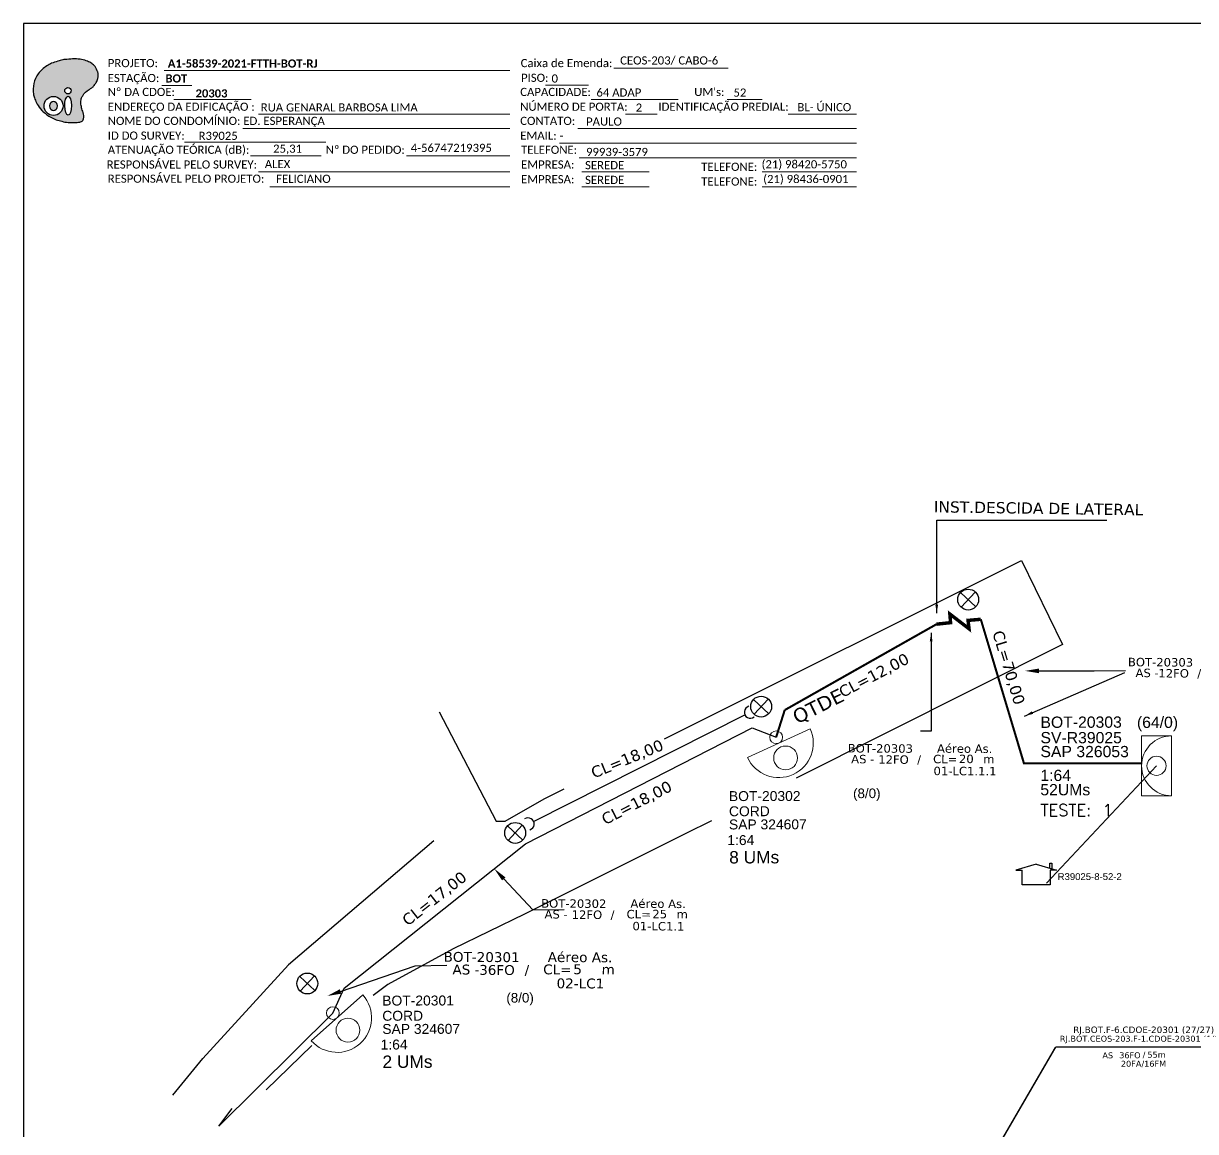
# Model space of a CAD drawing. Header units: metres. Extents: x -0.5 to 58.6, y -0.5 to 41.2.
# Drawn here: x -0.48 to 24.25, y 17.83 to 41.2 of the extents above; entities that cross this region are included whole.
import ezdxf
from ezdxf import colors
from ezdxf.entities.mleader import LeaderData, LeaderLine
from ezdxf.enums import TextEntityAlignment as Align
from ezdxf.math import Vec2, Vec3

# ---------------------------------------------------------------- set-up
doc = ezdxf.new("R2010")
doc.units = ezdxf.units.M
for name, color, linetype in [('10_4-POSTES', 1, 'Continuous'), ('CAP a instalar', 1, 'Continuous'), ('CAP_A_INSTALAR', 1, 'Continuous'), ('CELULAS_GPON', 7, 'Continuous'), ('DROP DE CLIENTE', 140, 'Continuous'), ('label_cabos', 7, 'Continuous'), ('MEIO FIO', 251, 'Continuous'), ('Subida Lateral', 5, 'Continuous'), ('surveys legendas', 7, 'Continuous')]:
    doc.layers.add(name, color=color, linetype=linetype)
for name, color, linetype, lineweight in [("20.0-LEGENDA DOS CDO'S", 1, 'Continuous', 0), ('20.1-CDO_INTERIOR', 1, 'Continuous', 0), ('20.2-CDO_POSTE', 1, 'Continuous', 5), ('20.6-CORDOALHA_SUPORTE', 7, 'Continuous', 25), ('40.1-ETIQUETAS', 1, 'Continuous', 20)]:
    doc.layers.add(name, color=color, linetype=linetype, lineweight=lineweight)
doc.styles.add('ARIAL', font='arial.ttf')
doc.styles.add('DIGICADE', font='arial.ttf')
doc.styles.add('ROMANS', font='ROMANS.SHX', dxfattribs={"height": 2.5})
doc.styles.add('siredit', font='verdana.ttf')
doc.styles.get("Standard").update_dxf_attribs({"font": 'arial.ttf'})
doc.styles.add('WMF-Calibri0', font='CALIBRI.TTF')
doc.styles.add('WMF-Calibri1', font='CALIBRIB.TTF')
doc.linetypes.add('FENCELINE1', pattern='A,0.25,-0.1,[133,ltypeshp.shx,S=0.1,R=0,X=-0.1,Y=0],-0.1,1', length=1.45)
doc.dimstyles.get("Standard").update_dxf_attribs({"dimtxt": 0.18, "dimasz": 0.18, "dimexe": 0.18, "dimexo": 0.0625, "dimgap": 0.09, "dimtad": 0, "dimtih": 1, "dimtoh": 1, "dimdec": 4, "dimzin": 0, "dimdsep": 46, "dimtxsty": 'Standard', "dimcen": 0.09, "dimadec": 0, "dimazin": 0, "dimtfac": 1, "dimtdec": 4, "dimtofl": 0, "dimtmove": 0, "dimatfit": 3, "dimfxl": 0, "dimtolj": 1, "dimtzin": 0, "dimarcsym": 0})

# ---------------------------------------------------------------- blocks, each defined once
blk = doc.blocks.new('OI')
h = blk.add_hatch(color=40)
edge = h.paths.add_edge_path()
edge.add_spline(control_points=[(4.35, -0.67), (3.92, -0.99), (3.26, -1.5), (2.81, -2.59), (2.9, -3.5), (3.06, -4.27), (3.31, -4.85), (3.37, -5.39), (3.4, -5.88), (3.2, -6.4), (2.54, -6.61), (1.65, -6.63), (0.55, -6.67), (-0.56, -6.42), (-1.61, -6.14), (-2.77, -5.61), (-3.92, -4.77), (-4.89, -3.7), (-5.34, -2.65), (-5.6, -1.94), (-5.85, -0.96), (-5.71, 0.47), (-5.1, 2.02), (-4.14, 3.02), (-3.3, 3.61), (-2.37, 4.16), (-1.36, 4.44), (-0.56, 4.7), (0.79, 4.85), (2.24, 4.97), (3.79, 4.57), (4.67, 4.21), (5.44, 3.65), (5.76, 2.99), (6.03, 2.21), (6.01, 1.46), (5.72, 0.64), (5.31, 0.08), (4.88, -0.38), (4.51, -0.55), (4.35, -0.67)], knot_values=[0, 0, 0, 0, 1.60434, 2.417191, 3.427595, 4.282808, 4.776746, 5.304182, 5.888771, 6.258406, 6.858137, 7.79129, 8.986195, 10.124242, 11.187857, 12.242908, 13.953784, 15.414161, 16.515391, 17.349188, 17.675853, 19.552021, 21.515531, 22.568638, 23.63245, 24.621084, 25.782718, 26.745347, 27.142653, 29.870543, 31.004649, 31.921532, 32.709589, 33.801391, 34.042471, 35.192333, 35.971461, 36.628871, 37.254359, 37.836911, 37.836911, 37.836911, 37.836911], degree=3, periodic=0)
h.paths.add_polyline_path([(1.13, -0.87, -1), (-0.04, -0.87, -1)], flags=16)
edge = h.paths.add_edge_path(flags=16)
edge.add_ellipse((0.56, -3.59), major_axis=(-0.02, 1.71), ratio=0.361305, start_angle=0, end_angle=360)
h.paths.add_polyline_path([(-0.36, -3.62, -1), (-3.8, -3.62, -1)], flags=16)
edge = h.paths.add_edge_path(flags=0)
edge.add_ellipse((-2.08, -3.62), major_axis=(0, 0.885), ratio=0.758294, start_angle=0, end_angle=360)
at = {"color": 40}
for centre, radius in [((-2.08, -3.62), 1.72), ((0.54, -0.87), 0.587)]:
    blk.add_circle(centre, radius, dxfattribs=at)
blk.add_ellipse((0.56, -3.59), major_axis=(-0.02, 1.71), ratio=0.361305, dxfattribs=at)
blk.add_ellipse((-2.08, -3.62), major_axis=(0, 0.885), ratio=0.758294, start_param=-3.141592653589792, end_param=3.141592653589792, dxfattribs=at)
at = {"color": 40, "start_tangent": (-0.800898, -0.598801), "end_tangent": (-0.800898, -0.598801)}
blk.add_spline([(4.35, -0.67), (3.2, -1.78), (2.9, -2.54), (2.92, -3.55), (3.12, -4.38), (3.28, -4.85), (3.37, -5.37), (3.35, -5.95), (3.2, -6.29), (2.66, -6.55), (1.73, -6.63), (0.54, -6.62), (-0.58, -6.41), (-1.6, -6.11), (-2.56, -5.67), (-3.95, -4.67), (-4.89, -3.56), (-5.37, -2.56), (-5.64, -1.78), (-5.72, -1.46), (-5.63, 0.42), (-4.84, 2.22), (-4.13, 2.99), (-3.27, 3.62), (-2.4, 4.09), (-1.3, 4.47), (-0.37, 4.72), (0.02, 4.77), (2.75, 4.8), (3.85, 4.53), (4.69, 4.16), (5.31, 3.68), (5.85, 2.73), (5.93, 2.5), (5.94, 1.35), (5.67, 0.62), (5.29, 0.08), (4.84, -0.36), (4.35, -0.67)], degree=3, dxfattribs=at)
blk = doc.blocks.new('POLE_POLE')
at = {"color": 1}
for p, q in [((-0.00000178, 0.00000566), (0.00000138, 0.0000027)), ((0.00000128, 0.00000576), (-0.00000168, 0.0000026))]:
    blk.add_line(p, q, dxfattribs=at)
blk.add_circle((-0.0000002, 0.00000418), 0.00000217, dxfattribs=at)
blk = doc.blocks.new('*U15')
at = {"color": 0}
blk.add_line((2.145, -0.582), (-2.104, -0.684), dxfattribs=at)
for centre, radius in [((-0.004, 0.376), 0.733), ((0.03, -1.026), 0.393)]:
    blk.add_circle(centre, radius, dxfattribs=at)
blk.add_arc((0.02, -0.633), 2.125, 1.37817, 181.37817, dxfattribs=at)
blk = doc.blocks.new('Inst CDOI-64')
at = {"layer": '20.1-CDO_INTERIOR', "color": 1, "lineweight": 18}
blk.add_lwpolyline([(-2.119, -2.126), (-2.121, 2.124), (0.004, 2.125), (0.006, -2.125)], close=True, dxfattribs=at)
blk.add_circle((-1.057, -0.001), 0.68, dxfattribs=at)
blk.add_arc((0.005, 0), 2.125, 90.02759, 270.02759, dxfattribs=at)
at = {"layer": "20.0-LEGENDA DOS CDO'S"}
for tag, p, style, flags in [('ID_ATIVIDADE', (-9.298, 3.781), 'ARIAL', 3), ('FATOR', (-1.496, 3.781), 'ARIAL', 1), ('QTDE', (-9.182, -3.661), 'DIGICADE', 3)]:
    blk.add_attdef(tag, p, '', height=0.8, rotation=0.11799, dxfattribs=dict(at, style=style, flags=flags))
at = {"layer": "20.0-LEGENDA DOS CDO'S", "style": 'ARIAL'}
for tag, p, rotation in [('FID', (-9.298, 2.691), 0.11799), ('SURVEY', (-9.296, 1.6), 359.97241), ('SAP', (-9.299, 0.614), 359.97241), ('1:XX', (-9.305, -1.079), 359.97241), ('UMS', (-9.306, -2.093), 359.97241)]:
    blk.add_attdef(tag, p, '', height=0.8, rotation=rotation, dxfattribs=at)
blk.add_attdef('FIBRAS_UTILIZADAS', text='', height=0.8, rotation=359.97241, dxfattribs=at).set_placement((-0.988, 2.687), align=Align.CENTER)
blk = doc.blocks.new('Teste  FTTH')
at = {"color": 0, "lineweight": 0, "style": 'ROMANS'}
for tag, p in [('TESTE', (-2.302, -0.29)), ('QTDE', (0.212, -0.29))]:
    blk.add_attdef(tag, p, '', height=0.48, dxfattribs=at)
for tag, p, flags in [('FID', (-2.227, -1.253), 1), ('FATOR', (-2.227, -2.028), 3), ('ID_ATIVIDADE', (-2.227, -2.716), 3)]:
    blk.add_attdef(tag, p, '', height=0.48, dxfattribs=dict(at, flags=flags))
blk = doc.blocks.new('Inst CDOE-8 CAIXA DIST OPT CDOE 48F_8D C_SPL OPTAP')
at = {"layer": "20.0-LEGENDA DOS CDO'S", "color": 0}
for tag, p, style, flags in [('ID_ATIVIDADE', (0.12, 6.472), 'ARIAL', 3), ('FATOR', (7.921, 6.472), 'ARIAL', 1), ('QTDE', (0.235, -0.97), 'DIGICADE', 3)]:
    blk.add_attdef(tag, p, '', height=0.8, rotation=0.11799, dxfattribs=dict(at, style=style, flags=flags))
at = {"layer": "20.0-LEGENDA DOS CDO'S", "color": 0, "style": 'ARIAL'}
for tag, p, height in [('FID', (0.12, 5.248), 0.8), ('CORDOALHA', (0.122, 4.023), 0.8), ('SAP', (0.124, 2.961), 0.8), ('1:XX', (-0.012, 1.7), 0.8), ('UMS', (0.141, 0.217), 1)]:
    blk.add_attdef(tag, p, '', height=height, rotation=0.11799, dxfattribs=at)
blk.add_attdef('FIBRAS_UTILIZADAS', text='', height=0.8, rotation=0.11799, dxfattribs=at).set_placement((13.479, 5.263), align=Align.CENTER)
blk = doc.blocks.new('Inst CB AS CFOA-SM-AS-80-TS-36')
at = {"layer": 'label_cabos', "color": 0, "style": 'siredit'}
for tag, flags, p in [('ID_ATIVIDADE', 3, (1.31, 2.67)), ('FATOR', 1, (11.56, 2.55))]:
    blk.add_attdef(tag, text='', height=1, rotation=359.69, dxfattribs=dict(at, flags=flags)).set_placement(p, align=Align.MIDDLE_CENTER)
for tag, p in [('DESTINO_CABO', (3.13, 1.26)), ('TIPO_CABO', (13.11, 1.24)), ('TIPO_CABO', (1.76, 0)), ('CABO', (4.69, -0.05)), ('/', (7.71, -0.05)), ('LANCE', (10.81, 0)), ('UND', (15.96, 0)), ('FID', (13.15, -1.41))]:
    blk.add_attdef(tag, text='', height=1, rotation=359.69, dxfattribs=at).set_placement(p, align=Align.MIDDLE_CENTER)
blk.add_attdef('QTDE', (12.43, -0.47), '', height=1, rotation=359.69, dxfattribs=at)
blk = doc.blocks.new('Inst CB AS CFOA-SM-AS-120-S-12 A')
at = {"layer": 'label_cabos', "color": 0, "style": 'siredit'}
for tag, flags, p in [('ID_ATIVIDADE', 3, (1.31, 2.67)), ('FATOR', 1, (11.56, 2.55))]:
    blk.add_attdef(tag, text='', height=1, rotation=359.69, dxfattribs=dict(at, flags=flags)).set_placement(p, align=Align.MIDDLE_CENTER)
for tag, p in [('DESTINO_CABO', (3.13, 1.26)), ('TIPO_CABO', (13.11, 1.24)), ('TIPO_CABO', (1.26, 0)), ('CABO', (4.69, -0.05)), ('/', (7.71, -0.05)), ('LANCE', (10.81, 0)), ('UND', (15.96, 0)), ('FID', (13.15, -1.41))]:
    blk.add_attdef(tag, text='', height=1, rotation=359.69, dxfattribs=at).set_placement(p, align=Align.MIDDLE_CENTER)
blk.add_attdef('QTDE', (12.43, -0.47), '', height=1, rotation=359.69, dxfattribs=at)
blk = doc.blocks.new('Inst CB DT OCUP CFOA-SM-AS-80-TS-24')
at = {"layer": 'label_cabos', "color": 0, "style": 'siredit'}
for tag, flags, p in [('ID_ATIVIDADE', 3, (1.31, 2.67)), ('FATOR', 1, (11.56, 2.55))]:
    blk.add_attdef(tag, text='', height=1, rotation=359.69, dxfattribs=dict(at, flags=flags)).set_placement(p, align=Align.MIDDLE_CENTER)
for tag, p in [('DESTINO_CABO', (3.13, 1.26)), ('TIPO_CABO', (13.11, 1.24)), ('TIPO_CABO', (1.76, 0)), ('CABO', (4.69, -0.05)), ('/', (7.71, -0.05)), ('LANCE', (10.91, 0)), ('UND', (15.96, 0)), ('FID', (13.15, -1.41))]:
    blk.add_attdef(tag, text='', height=1, rotation=359.69, dxfattribs=at).set_placement(p, align=Align.MIDDLE_CENTER)
blk.add_attdef('QTDE', (12.43, -0.47), '', height=1, rotation=359.69, dxfattribs=at)
blk = doc.blocks.new('ETIQUETA_RS5F')
at = {"layer": '40.1-ETIQUETAS', "color": 0, "style": 'siredit'}
blk.add_text('/', height=1.5, dxfattribs=at).set_placement((1.58, -1.95), align=Align.MIDDLE_RIGHT)
for tag, p in [('ETIQUETA_R_PRIMARIA', (1.21, 4.1)), ('ETIQUETA_R_SECUNDARIA', (1.21, 2.1)), ('F_ATIVAS/F_MORTAS', (1.14, -4.24))]:
    blk.add_attdef(tag, text='', height=1.5, dxfattribs=at).set_placement(p, align=Align.MIDDLE_CENTER)
for tag, p in [('TIPO_CABO', (-6.58, -2.12)), ('CAP_CABO', (0.4, -2.09))]:
    blk.add_attdef(tag, text='', height=1.5, dxfattribs=at).set_placement(p, align=Align.MIDDLE_RIGHT)
blk.add_attdef('METROS', text='', height=1.5, dxfattribs=at).set_placement((2.14, -1.95), align=Align.MIDDLE_LEFT)
for tag, p in [('FUSÃO_1', (0.85, -8.39)), ('FUSÃO_2', (0.85, -10.6)), ('FUSÃO_3', (0.85, -12.93)), ('FUSÃO_4', (0.85, -15.14)), ('FUSÃO_5', (0.85, -17.16))]:
    blk.add_attdef(tag, text='', height=1.5, dxfattribs=at).set_placement(p, align=Align.CENTER)

msp = doc.modelspace()

# ---------------------------------------------------------------- linework, layer by layer
for p, q in [((20.883, 23.469), (20.455, 23.344)), ((20.455, 23.344), (20.589, 23.344)), ((20.59, 23.037), (20.59, 23.343)), ((20.883, 23.469), (21.312, 23.344)), ((21.171, 23.488), (21.216, 23.488)), ((21.171, 23.387), (21.171, 23.488)), ((21.312, 23.344), (21.177, 23.344)), ((21.177, 23.344), (21.177, 23.037)), ((21.216, 23.488), (21.216, 23.374)), ((21.177, 23.037), (20.59, 23.037))]:
    msp.add_line(p, q)
at = {"color": 7}
msp.add_lwpolyline([(-0.484, -0.498), (58.554, -0.498), (58.554, 41.201), (-0.484, 41.201)], close=True, dxfattribs=at)
at = {"lineweight": 0}
for points in [[(2.485, 40.208), (9.779, 40.208)], [(11.971, 40.255), (14.384, 40.255)], [(2.436, 39.893), (3.065, 39.893)], [(10.527, 39.897), (11.437, 39.897)], [(11.492, 39.598), (13.326, 39.598)], [(4.474, 39.287), (9.779, 39.287)], [(4.147, 38.988), (9.779, 38.988)], [(11.215, 38.988), (17.093, 38.988)], [(2.914, 38.694), (5.895, 38.694)], [(10.827, 38.678), (17.093, 38.678)], [(11.239, 38.367), (17.093, 38.367)]]:
    msp.add_lwpolyline(points, dxfattribs=at)
at = {"color": 7, "lineweight": 0}
for points in [[(2.691, 39.598), (4.321, 39.598)], [(14.366, 39.598), (15.102, 39.598)], [(12.22, 39.287), (12.887, 39.287)], [(15.647, 39.287), (17.09, 39.287)], [(4.309, 38.409), (5.798, 38.409)], [(7.596, 38.409), (9.781, 38.409)], [(4.474, 38.068), (9.779, 38.068)], [(11.297, 38.068), (12.718, 38.068)], [(15.099, 38.068), (17.093, 38.068)], [(4.713, 37.757), (9.779, 37.757)], [(11.297, 37.757), (12.718, 37.757)], [(15.099, 37.757), (17.093, 37.757)]]:
    msp.add_lwpolyline(points, dxfattribs=at)
msp.add_lwpolyline([(6.044, 20.328), (3.64, 17.942), (3.916, 18.319)])
at = {"layer": '20.6-CORDOALHA_SUPORTE'}
msp.add_line((10.289, 24.379), (14.738, 26.617), dxfattribs=at)
for centre, start, end in [((14.853, 26.675), 104.8378, 308.5519), ((10.164, 24.318), 286.83, 125.2796)]:
    msp.add_arc(centre, 0.128, start, end, dxfattribs=at)
at = {"layer": 'CAP a instalar', "color": 7, "linetype": 'FENCELINE1', "ltscale": 5, "const_width": 0.0333}
for points in [[(18.562, 14.912), (21.294, 19.614)], [(21.294, 19.614), (25.568, 19.612)]]:
    msp.add_lwpolyline(points, dxfattribs=at)
at = {"layer": 'CAP_A_INSTALAR', "color": 7, "linetype": 'FENCELINE1', "ltscale": 0.3}
for p, q in [((10.106, 23.898), (14.891, 26.344)), ((6.28, 20.857), (10.106, 23.898))]:
    msp.add_line(p, q, dxfattribs=at)
at = {"layer": 'CAP_A_INSTALAR', "color": 7, "linetype": 'FENCELINE1', "ltscale": 3}
msp.add_line((14.891, 26.344), (15.396, 26.146), dxfattribs=at)
at = {"layer": 'CAP_A_INSTALAR', "color": 7, "linetype": 'FENCELINE1', "ltscale": 5}
msp.add_line((6.044, 20.328), (6.28, 20.857), dxfattribs=at)
at = {"layer": 'CAP_A_INSTALAR', "linetype": 'FENCELINE1', "ltscale": 3, "const_width": 0.0446}
for points in [[(15.577, 26.719), (18.781, 28.531)], [(19.714, 28.634), (20.625, 25.594), (23.106, 25.595)], [(15.396, 26.146), (15.577, 26.719)]]:
    msp.add_lwpolyline(points, dxfattribs=at)
at = {"layer": 'DROP DE CLIENTE'}
msp.add_lwpolyline([(21.103, 23.07), (23.422, 25.543)], dxfattribs=at)
at = {"layer": 'MEIO FIO'}
msp.add_line((20.571, 29.876), (21.438, 28.101), dxfattribs=at)
for points in [[(13.237, 26.214), (20.571, 29.876)], [(21.438, 28.101), (15.822, 25.284)], [(8.286, 26.679), (9.492, 24.376), (9.677, 24.376), (10.499, 24.847), (10.922, 25.058)], [(13.039, 26.115), (13.237, 26.214)], [(14.031, 24.386), (13.489, 24.114), (10.084, 22.418), (8.582, 21.685), (7.206, 20.932), (6.895, 20.699)], [(8.176, 23.964), (5.108, 21.347)], [(2.665, 18.594), (3.301, 19.371), (5.108, 21.347)], [(5.602, 19.648), (4.639, 18.707)]]:
    msp.add_lwpolyline(points, dxfattribs=at)
at = {"layer": 'Subida Lateral', "color": 5, "const_width": 0.0726}
msp.add_lwpolyline([(18.781, 28.531), (19.076, 28.563), (19.061, 28.745), (19.466, 28.434), (19.445, 28.611), (19.714, 28.634)], dxfattribs=at)

# ---------------------------------------------------------------- block references
at = {"color": 7, "xscale": 0.1165366968157408, "yscale": 0.1165366968157409, "zscale": 0.1165366968157409, "rotation": 0.153289602394906}
msp.add_blockref('OI', (0.392, 39.884), dxfattribs=at)
at = {"color": 0, "lineweight": 0, "xscale": 0.29718, "yscale": 0.29718, "zscale": 0.29718}
msp.add_blockref('Inst CDOI-64', (23.736, 25.544), dxfattribs=at).add_auto_attribs({'FIBRAS_UTILIZADAS': '(64/0)', 'SURVEY': 'SV-R39025', 'SAP': 'SAP 326053', '1:XX': '1:64', 'UMS': '52UMs', 'FID': 'BOT-20303'})
at = {"color": 0, "lineweight": 0}
ref = msp.add_blockref('Inst CB AS CFOA-SM-AS-120-S-12 A', (17.037, 25.685), dxfattribs=dict(at, xscale=0.178308, yscale=0.178308, zscale=0.178308))
ref.add_attrib('DESTINO_CABO', 'BOT-20303', dxfattribs={"layer": 'label_cabos', "color": 0, "height": 0.1783, "rotation": 359.69, "style": 'siredit'}).set_placement((17.595, 25.911), align=Align.MIDDLE_CENTER)
ref.add_attrib('CABO', '12FO', dxfattribs={"layer": 'label_cabos', "color": 0, "height": 0.1783, "rotation": 359.69, "style": 'siredit'}).set_placement((17.872, 25.676), align=Align.MIDDLE_CENTER)
ref.add_attrib('TIPO_CABO', 'Aéreo As.', dxfattribs={"layer": 'label_cabos', "color": 0, "height": 0.1783, "rotation": 359.69, "style": 'siredit'}).set_placement((19.374, 25.907), align=Align.MIDDLE_CENTER)
ref.add_attrib('/', '/', dxfattribs={"layer": 'label_cabos', "color": 0, "height": 0.178, "rotation": 359.69, "style": 'siredit'}).set_placement((18.412, 25.676), align=Align.MIDDLE_CENTER)
ref.add_attrib('TIPO_CABO', 'AS - ', dxfattribs={"layer": 'label_cabos', "color": 0, "height": 0.1783, "rotation": 359.69, "style": 'siredit'}).set_placement((17.262, 25.685), align=Align.MIDDLE_CENTER)
ref.add_attrib('FID', '01-LC1.1.1', dxfattribs={"layer": 'label_cabos', "color": 0, "height": 0.1783, "rotation": 359.69, "style": 'siredit'}).set_placement((19.381, 25.433), align=Align.MIDDLE_CENTER)
ref.add_attrib('LANCE', 'CL=', dxfattribs={"layer": 'label_cabos', "color": 0, "height": 0.1783, "rotation": 359.69, "style": 'siredit'}).set_placement((18.964, 25.686), align=Align.MIDDLE_CENTER)
ref.add_attrib('QTDE', '20', (19.253, 25.601), dxfattribs={"layer": 'label_cabos', "color": 0, "height": 0.1783, "rotation": 359.69, "style": 'siredit'})
ref.add_attrib('UND', 'm', dxfattribs={"layer": 'label_cabos', "color": 0, "height": 0.178, "rotation": 359.69, "style": 'siredit'}).set_placement((19.883, 25.686), align=Align.MIDDLE_CENTER)
ref = msp.add_blockref('Inst CB AS CFOA-SM-AS-120-S-12 A', (10.568, 22.414), dxfattribs=dict(at, xscale=0.178308, yscale=0.178308, zscale=0.178308))
ref.add_attrib('DESTINO_CABO', 'BOT-20302', dxfattribs={"layer": 'label_cabos', "color": 0, "height": 0.1783, "rotation": 359.69, "style": 'siredit'}).set_placement((11.127, 22.639), align=Align.MIDDLE_CENTER)
ref.add_attrib('CABO', '12FO', dxfattribs={"layer": 'label_cabos', "color": 0, "height": 0.1783, "rotation": 359.69, "style": 'siredit'}).set_placement((11.404, 22.404), align=Align.MIDDLE_CENTER)
ref.add_attrib('TIPO_CABO', 'Aéreo As.', dxfattribs={"layer": 'label_cabos', "color": 0, "height": 0.1783, "rotation": 359.69, "style": 'siredit'}).set_placement((12.906, 22.636), align=Align.MIDDLE_CENTER)
ref.add_attrib('/', '/', dxfattribs={"layer": 'label_cabos', "color": 0, "height": 0.178, "rotation": 359.69, "style": 'siredit'}).set_placement((11.944, 22.404), align=Align.MIDDLE_CENTER)
ref.add_attrib('TIPO_CABO', 'AS - ', dxfattribs={"layer": 'label_cabos', "color": 0, "height": 0.1783, "rotation": 359.69, "style": 'siredit'}).set_placement((10.793, 22.413), align=Align.MIDDLE_CENTER)
ref.add_attrib('FID', '01-LC1.1', dxfattribs={"layer": 'label_cabos', "color": 0, "height": 0.1783, "rotation": 359.69, "style": 'siredit'}).set_placement((12.913, 22.161), align=Align.MIDDLE_CENTER)
ref.add_attrib('LANCE', 'CL=', dxfattribs={"layer": 'label_cabos', "color": 0, "height": 0.1783, "rotation": 359.69, "style": 'siredit'}).set_placement((12.496, 22.414), align=Align.MIDDLE_CENTER)
ref.add_attrib('QTDE', '25', (12.784, 22.329), dxfattribs={"layer": 'label_cabos', "color": 0, "height": 0.1783, "rotation": 359.69, "style": 'siredit'})
ref.add_attrib('UND', 'm', dxfattribs={"layer": 'label_cabos', "color": 0, "height": 0.178, "rotation": 359.69, "style": 'siredit'}).set_placement((13.415, 22.414), align=Align.MIDDLE_CENTER)
at = {"layer": '10_4-POSTES', "color": 1, "xscale": 101311.36262325, "yscale": 101311.36262325, "zscale": 101311.36262325}
for p in [(19.468, 28.626), (15.1, 26.369), (9.911, 23.705), (5.525, 20.53)]:
    msp.add_blockref('POLE_POLE', p, dxfattribs=at)
at = {"layer": "20.0-LEGENDA DOS CDO'S", "color": 5, "lineweight": 0}
ref = msp.add_blockref('Inst CDOE-8 CAIXA DIST OPT CDOE 48F_8D C_SPL OPTAP', (14.369, 23.427), dxfattribs=dict(at, xscale=0.2615184, yscale=0.2615184, zscale=0.2615184))
ref.add_attrib('FID', 'BOT-20302', (14.4, 24.8), dxfattribs={"color": 0, "height": 0.2092, "rotation": 0.118, "style": 'ARIAL'})
ref.add_attrib('CORDOALHA', 'CORD', (14.401, 24.48), dxfattribs={"color": 0, "height": 0.2092, "rotation": 0.118, "style": 'ARIAL'})
ref.add_attrib('SAP', 'SAP 324607', (14.401, 24.202), dxfattribs={"color": 0, "height": 0.2092, "rotation": 0.118, "style": 'ARIAL'})
ref.add_attrib('1:XX', '1:64', (14.366, 23.872), dxfattribs={"color": 0, "height": 0.2092, "rotation": 0.118, "style": 'ARIAL'})
ref.add_attrib('UMS', '8 UMs', (14.406, 23.484), dxfattribs={"color": 0, "height": 0.2615, "rotation": 0.118, "style": 'ARIAL'})
ref.add_attrib('FIBRAS_UTILIZADAS', '(8/0)', dxfattribs={"color": 0, "height": 0.2019, "rotation": 0.118, "style": 'ARIAL'}).set_placement((17.599, 24.803), align=Align.BOTTOM_RIGHT)
at = {"layer": "20.0-LEGENDA DOS CDO'S", "lineweight": 0, "xscale": 0.5202135899999976, "yscale": 0.5202135899999978, "zscale": 0.5202135899999978, "rotation": 0.004078562105398155}
msp.add_blockref('Teste  FTTH', (22.171, 24.635), dxfattribs=at).add_auto_attribs({'TESTE': 'TESTE:', 'QTDE': '1'})
at = {"layer": "20.0-LEGENDA DOS CDO'S", "color": 7, "lineweight": 0}
ref = msp.add_blockref('Inst CDOE-8 CAIXA DIST OPT CDOE 48F_8D C_SPL OPTAP', (7.055, 19.115), dxfattribs=dict(at, xscale=0.2615184, yscale=0.2615184, zscale=0.2615184))
ref.add_attrib('FID', 'BOT-20301', (7.086, 20.487), dxfattribs={"color": 0, "height": 0.2092, "rotation": 0.118, "style": 'ARIAL'})
ref.add_attrib('CORDOALHA', 'CORD', (7.087, 20.167), dxfattribs={"color": 0, "height": 0.2092, "rotation": 0.118, "style": 'ARIAL'})
ref.add_attrib('SAP', 'SAP 324607', (7.087, 19.889), dxfattribs={"color": 0, "height": 0.2092, "rotation": 0.118, "style": 'ARIAL'})
ref.add_attrib('1:XX', '1:64', (7.052, 19.56), dxfattribs={"color": 0, "height": 0.2092, "rotation": 0.118, "style": 'ARIAL'})
ref.add_attrib('UMS', '2 UMs', (7.091, 19.172), dxfattribs={"color": 0, "height": 0.2615, "rotation": 0.118, "style": 'ARIAL'})
ref.add_attrib('FIBRAS_UTILIZADAS', '(8/0)', dxfattribs={"color": 0, "height": 0.2019, "rotation": 0.118, "style": 'ARIAL'}).set_placement((10.284, 20.491), align=Align.BOTTOM_RIGHT)
at = {"layer": '20.2-CDO_POSTE', "color": 5, "xscale": -0.34235136, "yscale": 0.34235136, "zscale": 0.3423513599999999, "rotation": 205.9011727681185}
msp.add_blockref('*U15', (15.541, 25.826), dxfattribs=at)
at = {"layer": '20.2-CDO_POSTE', "color": 7, "xscale": -0.3423513599999999, "yscale": 0.3423513599999999, "zscale": 0.3423513599999999, "rotation": 222.9830390450753}
msp.add_blockref('*U15', (6.276, 20.064), dxfattribs=at)
at = {"layer": '40.1-ETIQUETAS', "color": 7}
ref = msp.add_blockref('ETIQUETA_RS5F', (23.055, 19.613), dxfattribs=dict(at, xscale=0.08313839999999999, yscale=0.08313839999999999, zscale=0.08313839999999999))
ref.add_attrib('ETIQUETA_R_PRIMARIA', 'RJ.BOT.F-6.CDOE-20301 (27/27)', dxfattribs={"color": 0, "height": 0.13543, "style": 'siredit'}).set_placement((23.15, 19.977), align=Align.MIDDLE_CENTER)
ref.add_attrib('ETIQUETA_R_SECUNDARIA', 'RJ.BOT.CEOS-203.F-1.CDOE-20301 (1/19)', dxfattribs={"color": 0, "height": 0.12471, "style": 'siredit'}).set_placement((23.153, 19.788), align=Align.MIDDLE_CENTER)
ref.add_attrib('TIPO_CABO', 'AS', dxfattribs={"color": 0, "height": 0.1247, "style": 'siredit'}).set_placement((22.505, 19.437), align=Align.MIDDLE_RIGHT)
ref.add_attrib('CAP_CABO', '36FO', dxfattribs={"color": 0, "height": 0.1247, "style": 'siredit'}).set_placement((23.085, 19.439), align=Align.MIDDLE_RIGHT)
ref.add_attrib('METROS', '55m', dxfattribs={"color": 0, "height": 0.1247, "style": 'siredit'}).set_placement((23.23, 19.45), align=Align.MIDDLE_LEFT)
ref.add_attrib('F_ATIVAS/F_MORTAS', '20FA/16FM', dxfattribs={"color": 0, "height": 0.1247, "style": 'siredit'}).set_placement((23.147, 19.26), align=Align.MIDDLE_CENTER)
at = {"layer": 'label_cabos', "color": 0, "lineweight": 0}
ref = msp.add_blockref('Inst CB DT OCUP CFOA-SM-AS-80-TS-24', (22.948, 27.504), dxfattribs=dict(at, xscale=0.178308, yscale=0.178308, zscale=0.178308))
ref.add_attrib('DESTINO_CABO', 'BOT-20303', dxfattribs={"color": 0, "height": 0.1783, "rotation": 359.69, "style": 'siredit'}).set_placement((23.506, 27.729), align=Align.MIDDLE_CENTER)
ref.add_attrib('CABO', '12FO', dxfattribs={"color": 0, "height": 0.1783, "rotation": 359.69, "style": 'siredit'}).set_placement((23.783, 27.495), align=Align.MIDDLE_CENTER)
ref.add_attrib('TIPO_CABO', 'Duto Ocup.', dxfattribs={"color": 0, "height": 0.1783, "rotation": 359.69, "style": 'siredit'}).set_placement((25.285, 27.726), align=Align.MIDDLE_CENTER)
ref.add_attrib('/', '/', dxfattribs={"color": 0, "height": 0.178, "rotation": 359.69, "style": 'siredit'}).set_placement((24.323, 27.495), align=Align.MIDDLE_CENTER)
ref.add_attrib('TIPO_CABO', 'AS - ', dxfattribs={"color": 0, "height": 0.1783, "rotation": 359.69, "style": 'siredit'}).set_placement((23.262, 27.503), align=Align.MIDDLE_CENTER)
ref.add_attrib('FID', '02-LC1.1.1', dxfattribs={"color": 0, "height": 0.1783, "rotation": 359.69, "style": 'siredit'}).set_placement((25.292, 27.252), align=Align.MIDDLE_CENTER)
ref.add_attrib('LANCE', 'CC=', dxfattribs={"color": 0, "height": 0.1783, "rotation": 359.69, "style": 'siredit'}).set_placement((24.893, 27.504), align=Align.MIDDLE_CENTER)
ref.add_attrib('QTDE', '90', (25.164, 27.419), dxfattribs={"color": 0, "height": 0.1783, "rotation": 359.69, "style": 'siredit'})
ref.add_attrib('UND', 'm', dxfattribs={"color": 0, "height": 0.178, "rotation": 359.69, "style": 'siredit'}).set_placement((25.794, 27.504), align=Align.MIDDLE_CENTER)
ref = msp.add_blockref('Inst CB AS CFOA-SM-AS-80-TS-36', (8.532, 21.248), dxfattribs=dict(at, xscale=0.208026, yscale=0.208026, zscale=0.208026))
ref.add_attrib('DESTINO_CABO', 'BOT-20301', dxfattribs={"color": 0, "height": 0.208, "rotation": 359.69, "style": 'siredit'}).set_placement((9.183, 21.511), align=Align.MIDDLE_CENTER)
ref.add_attrib('TIPO_CABO', 'Aéreo As.', dxfattribs={"color": 0, "height": 0.208, "rotation": 359.69, "style": 'siredit'}).set_placement((11.259, 21.507), align=Align.MIDDLE_CENTER)
ref.add_attrib('CABO', '36FO', dxfattribs={"color": 0, "height": 0.208, "rotation": 359.69, "style": 'siredit'}).set_placement((9.507, 21.238), align=Align.MIDDLE_CENTER)
ref.add_attrib('/', '/', dxfattribs={"color": 0, "height": 0.208, "rotation": 359.69, "style": 'siredit'}).set_placement((10.137, 21.238), align=Align.MIDDLE_CENTER)
ref.add_attrib('TIPO_CABO', 'AS - ', dxfattribs={"color": 0, "height": 0.208, "rotation": 359.69, "style": 'siredit'}).set_placement((8.898, 21.247), align=Align.MIDDLE_CENTER)
ref.add_attrib('FID', '02-LC1', dxfattribs={"color": 0, "height": 0.208, "rotation": 359.69, "style": 'siredit'}).set_placement((11.267, 20.954), align=Align.MIDDLE_CENTER)
ref.add_attrib('LANCE', 'CL=', dxfattribs={"color": 0, "height": 0.208, "rotation": 359.69, "style": 'siredit'}).set_placement((10.78, 21.249), align=Align.MIDDLE_CENTER)
ref.add_attrib('QTDE', '5', (11.117, 21.15), dxfattribs={"color": 0, "height": 0.208, "rotation": 359.69, "style": 'siredit'})
ref.add_attrib('UND', 'm', dxfattribs={"color": 0, "height": 0.208, "rotation": 359.69, "style": 'siredit'}).set_placement((11.853, 21.249), align=Align.MIDDLE_CENTER)

# ---------------------------------------------------------------- texts
at = {"lineweight": 0, "style": 'WMF-Calibri0'}
for s, p in [('PROJETO:', (1.295, 40.279)), ('Caixa de Emenda:', (10.007, 40.279)), ('ESTAÇÃO:', (1.295, 39.964)), ('PISO:', (10.014, 39.969)), ('CAPACIDADE:', (9.997, 39.67)), ('ENDEREÇO DA EDIFICAÇÃO :', (1.295, 39.359)), ('NOME DO CONDOMÍNIO: ED. ESPERANÇA', (1.295, 39.06)), ('CONTATO:', (9.997, 39.06)), ('ID DO SURVEY:', (1.295, 38.749)), ('R39025', (3.211, 38.745)), ('EMAIL: -', (9.997, 38.749)), ('ATENUAÇÃO TEÓRICA (dB):', (1.295, 38.451)), ('25,31', (4.783, 38.474)), ('TELEFONE:', (10.014, 38.451))]:
    msp.add_text(s, height=0.1721, dxfattribs=at).set_placement(p)
for s, height, style, p in [('A1-58539-2021-FTTH-BOT-RJ', 0.1721, 'WMF-Calibri1', (2.562, 40.27)), ('CEOS-203/ CABO-6', 0.1721, 'WMF-Calibri0', (12.105, 40.335)), ('BOT', 0.1721, 'WMF-Calibri1', (2.512, 39.955)), ('0', 0.172, 'WMF-Calibri0', (10.657, 39.954)), ('64 ADAP', 0.1721, 'WMF-Calibri0', (11.605, 39.658)), ('RUA GENARAL BARBOSA LIMA', 0.1721, 'WMF-Calibri0', (4.523, 39.344)), ('PAULO', 0.1721, 'WMF-Calibri0', (11.386, 39.046)), ('99939-3579', 0.1721, 'WMF-Calibri0', (11.386, 38.404))]:
    msp.add_text(s, height=height, dxfattribs=dict(style=style)).set_placement(p)
at = {"color": 7, "lineweight": 0, "style": 'WMF-Calibri0'}
for s, p in [('Nº DA CDOE:', (1.295, 39.67)), ("UM's:", (13.668, 39.67)), ('NÚMERO DE PORTA:', (9.997, 39.359)), ('IDENTIFICAÇÃO PREDIAL:', (12.912, 39.359)), ('Nº DO PEDIDO:', (5.895, 38.451)), ('RESPONSÁVEL PELO SURVEY:', (1.272, 38.14)), ('ALEX', (4.608, 38.149)), ('EMPRESA:', (10.014, 38.14)), ('TELEFONE:', (13.816, 38.092)), ('RESPONSÁVEL PELO PROJETO:', (1.295, 37.841)), ('FELICIANO', (4.847, 37.838)), ('EMPRESA:', (10.014, 37.829)), ('TELEFONE:', (13.816, 37.781))]:
    msp.add_text(s, height=0.1721, dxfattribs=at).set_placement(p)
at = {"color": 7, "style": 'WMF-Calibri0'}
for s, height, p in [('52', 0.1721, (14.496, 39.656)), ('BL- ÚNICO', 0.1721, (15.846, 39.349)), ('2', 0.172, (12.433, 39.34)), ('4-56747219395', 0.1721, (7.686, 38.49)), ('(21) 98420-5750', 0.1721, (15.089, 38.144)), ('SEREDE', 0.1721, (11.365, 38.126)), ('SEREDE', 0.1721, (11.365, 37.815)), ('(21) 98436-0901', 0.1721, (15.123, 37.834))]:
    msp.add_text(s, height=height, dxfattribs=at).set_placement(p)
at = {"color": 7, "style": 'WMF-Calibri1'}
msp.add_text('20303', height=0.1721, dxfattribs=at).set_placement((3.484, 39.64), align=Align.CENTER)
at = {"layer": '20.6-CORDOALHA_SUPORTE', "color": 0, "style": 'siredit'}
msp.add_attdef('QTDE', (15.837, 26.418), 'XX,XX', height=0.2972, rotation=26.3849, dxfattribs=at)
at = {"layer": 'CELULAS_GPON', "color": 2, "style": 'siredit'}
msp.add_text('INST.DESCIDA DE LATERAL', height=0.23774, rotation=359.1537, dxfattribs=at).set_placement((18.722, 30.89))
at = {"layer": 'CELULAS_GPON', "style": 'siredit'}
for s, rotation, p in [('CL=70,00', 286.9607, (19.955, 28.354)), ('CL=12,00', 27.6625, (16.798, 26.974)), ('CL=18,00', 22.409, (11.551, 25.274)), ('CL=18,00', 27.277, (11.79, 24.291)), ('CL=17,00', 38.1602, (7.623, 22.153))]:
    msp.add_text(s, height=0.2377, rotation=rotation, dxfattribs=at).set_placement(p)
at = {"layer": 'surveys legendas', "color": 7}
msp.add_text('R39025-8-52-2', height=0.144, dxfattribs=at).set_placement((21.336, 23.135))

# ---------------------------------------------------------------- leaders
at = {"color": 2}
msp.add_leader([(18.784, 28.766), (18.784, 30.722), (22.37, 30.722)], dimstyle='Standard', dxfattribs=at)
msp.add_leader([(18.667, 28.348), (18.667, 26.277), (18.44, 26.277)], dimstyle='Standard')
msp.add_leader([(20.639, 26.594), (22.75, 27.509)], dimstyle='Standard', override={"dimgap": 0.09, "dimtad": 0})
at = {"color": 7}
ml = msp.add_multileader_mtext('Standard', dxfattribs=at)
ml.set_content('', color=7)
ml.set_leader_properties()
ml.build(insert=Vec2(0, 0))
ml.multileader.update_dxf_attribs({"text_right_attachment_type": 6, "dogleg_length": 0.107, "arrow_head_size": 0.297})
ctx = ml.context
ctx.base_point, ctx.char_height, ctx.arrow_head_size, ctx.landing_gap_size, ctx.plane_origin, ctx.plane_x_axis, ctx.plane_y_axis = Vec3(22.77, 27.556), 0.0535, 0.297, 0.0267, Vec3(20.248, 26.907), Vec3(0.999881, 0.015418), Vec3(-0.015418, 0.999881)
ctx.right_attachment = 6
notes = []
notes.append((ctx, [(0, (1, 1, 0), (22.105, 27.546), (0.999881, 0.015418), 0.665, [(0, [(20.645, 27.546)], 0, [])])]))
ctx.mtext.insert, ctx.mtext.text_direction, ctx.mtext.rotation, ctx.mtext.flow_direction = Vec3(22.796, 27.583), Vec3(0.999881, 0.015418), 0.015419, 5
ml = msp.add_multileader_mtext('Standard', dxfattribs=at)
ml.set_content('', color=7)
ml.set_leader_properties()
ml.build(insert=Vec2(0, 0))
ml.multileader.update_dxf_attribs({"text_right_attachment_type": 6, "dogleg_length": 0.107, "arrow_head_size": 0.297})
ctx = ml.context
ctx.base_point, ctx.char_height, ctx.arrow_head_size, ctx.landing_gap_size, ctx.plane_origin, ctx.plane_x_axis, ctx.plane_y_axis = Vec3(10.925, 22.516), 0.0535, 0.297, 0.0267, Vec3(8.402, 21.867), Vec3(0.999881, 0.015418), Vec3(-0.015418, 0.999881)
ctx.right_attachment = 6
notes.append((ctx, [(0, (1, 1, 0), (10.26, 22.505), (0.999881, 0.015418), 0.665, [(0, [(9.447, 23.375)], 0, [])])]))
ctx.mtext.insert, ctx.mtext.text_direction, ctx.mtext.rotation, ctx.mtext.flow_direction = Vec3(10.951, 22.543), Vec3(0.999881, 0.015418), 0.015419, 5
ml = msp.add_multileader_mtext('Standard', dxfattribs=at)
ml.set_content('', color=7)
ml.set_leader_properties()
ml.build(insert=Vec2(0, 0))
ml.multileader.update_dxf_attribs({"text_right_attachment_type": 6, "dogleg_length": 0.107, "arrow_head_size": 0.297})
ctx = ml.context
ctx.base_point, ctx.char_height, ctx.arrow_head_size, ctx.landing_gap_size, ctx.plane_origin, ctx.plane_x_axis, ctx.plane_y_axis = Vec3(8.447, 21.337), 0.0535, 0.297, 0.0267, Vec3(5.925, 20.688), Vec3(0.999881, 0.015418), Vec3(-0.015418, 0.999881)
ctx.right_attachment = 6
notes.append((ctx, [(0, (1, 1, 0), (7.783, 21.327), (0.999881, 0.015418), 0.665, [(0, [(5.925, 20.688)], 0, [])])]))
ctx.mtext.insert, ctx.mtext.text_direction, ctx.mtext.rotation, ctx.mtext.flow_direction = Vec3(8.474, 21.364), Vec3(0.999881, 0.015418), 0.015419, 5
for ctx, leaders in notes:
    for number, flags, end, landing, length, lines in leaders:
        leader = LeaderData()
        leader.index, (leader.has_last_leader_line, leader.has_dogleg_vector, leader.attachment_direction) = number, flags
        leader.last_leader_point, leader.dogleg_vector, leader.dogleg_length = Vec3(end), Vec3(landing), length
        for number, points, colour, breaks in lines:
            line = LeaderLine()
            line.index, line.vertices, line.color, line.breaks = number, Vec3.list(points), colors.encode_raw_color(colour), breaks
            leader.lines.append(line)
        ctx.leaders.append(leader)

doc.saveas('drawing.dxf')
